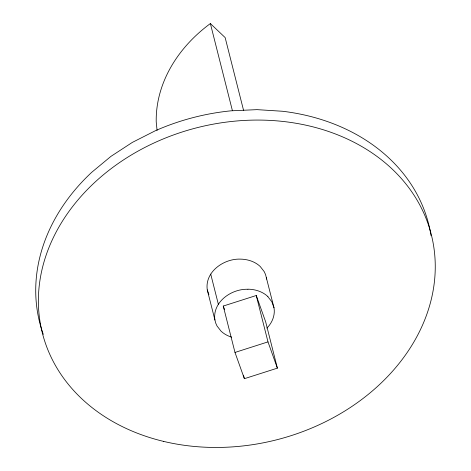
<?xml version="1.0" encoding="UTF-8"?>
<svg xmlns="http://www.w3.org/2000/svg" width="471" height="471" viewBox="0 0 471 471"><rect width="100%" height="100%" fill="white"/><g stroke="black" fill="none" stroke-linecap="round" stroke-linejoin="round"><path stroke-width="0.71" d="M266.839 328.122C272.15 322.923 275.311 315.24 274.004 307.787L265.55 274.575L264.237 271.667L260.239 266.521A30.25 24.286 -14.2 0 0 240.263 259.121C223.802 258.555 204.632 271.873 207.264 289.889L215.718 323.1L217.031 326.009L221.034 331.148A30.25 24.286 -14.2 0 0 231.655 337.159M247.893 289.271C231.432 288.699 212.256 302.023 214.894 320.033M223.254 306.056L256.253 295.505L265.644 321.764L277.378 368.145L244.378 378.696L234.988 352.438L223.254 306.056L224.49 309.512M234.988 352.438L267.987 341.881L256.253 295.505M430.994 235.5A200.611 161.053 -14.2 0 0 282.582 111.262L257.048 109.643L231.12 110.815A200.611 161.053 -14.2 0 0 155.424 130.697L132.322 142.413L110.962 156.36L91.715 172.309A200.611 161.053 -14.2 0 0 43.291 334.369M267.864 296.671L271.867 301.817L274.004 307.787M208.877 294.699L207.264 289.889M267.987 341.881L277.378 368.145M243.548 110.291L225.15 37.586L210.366 23.55L232.368 110.508M243.489 375.181L244.378 378.696M210.72 274.093L218.35 304.242M266.374 277.643L266.521 279.097M157.073 130.473L156.219 121.912A144.426 115.948 -14.2 0 1 210.372 23.556M247.923 289.188A30.25 24.286 -14.2 0 1 267.911 296.595M163.714 441.421A200.593 161.041 -14.2 0 0 433.137 243.071A200.593 161.041 -14.2 0 0 113.605 166.799A200.593 161.041 -14.2 0 0 163.714 441.421"/></g></svg>
